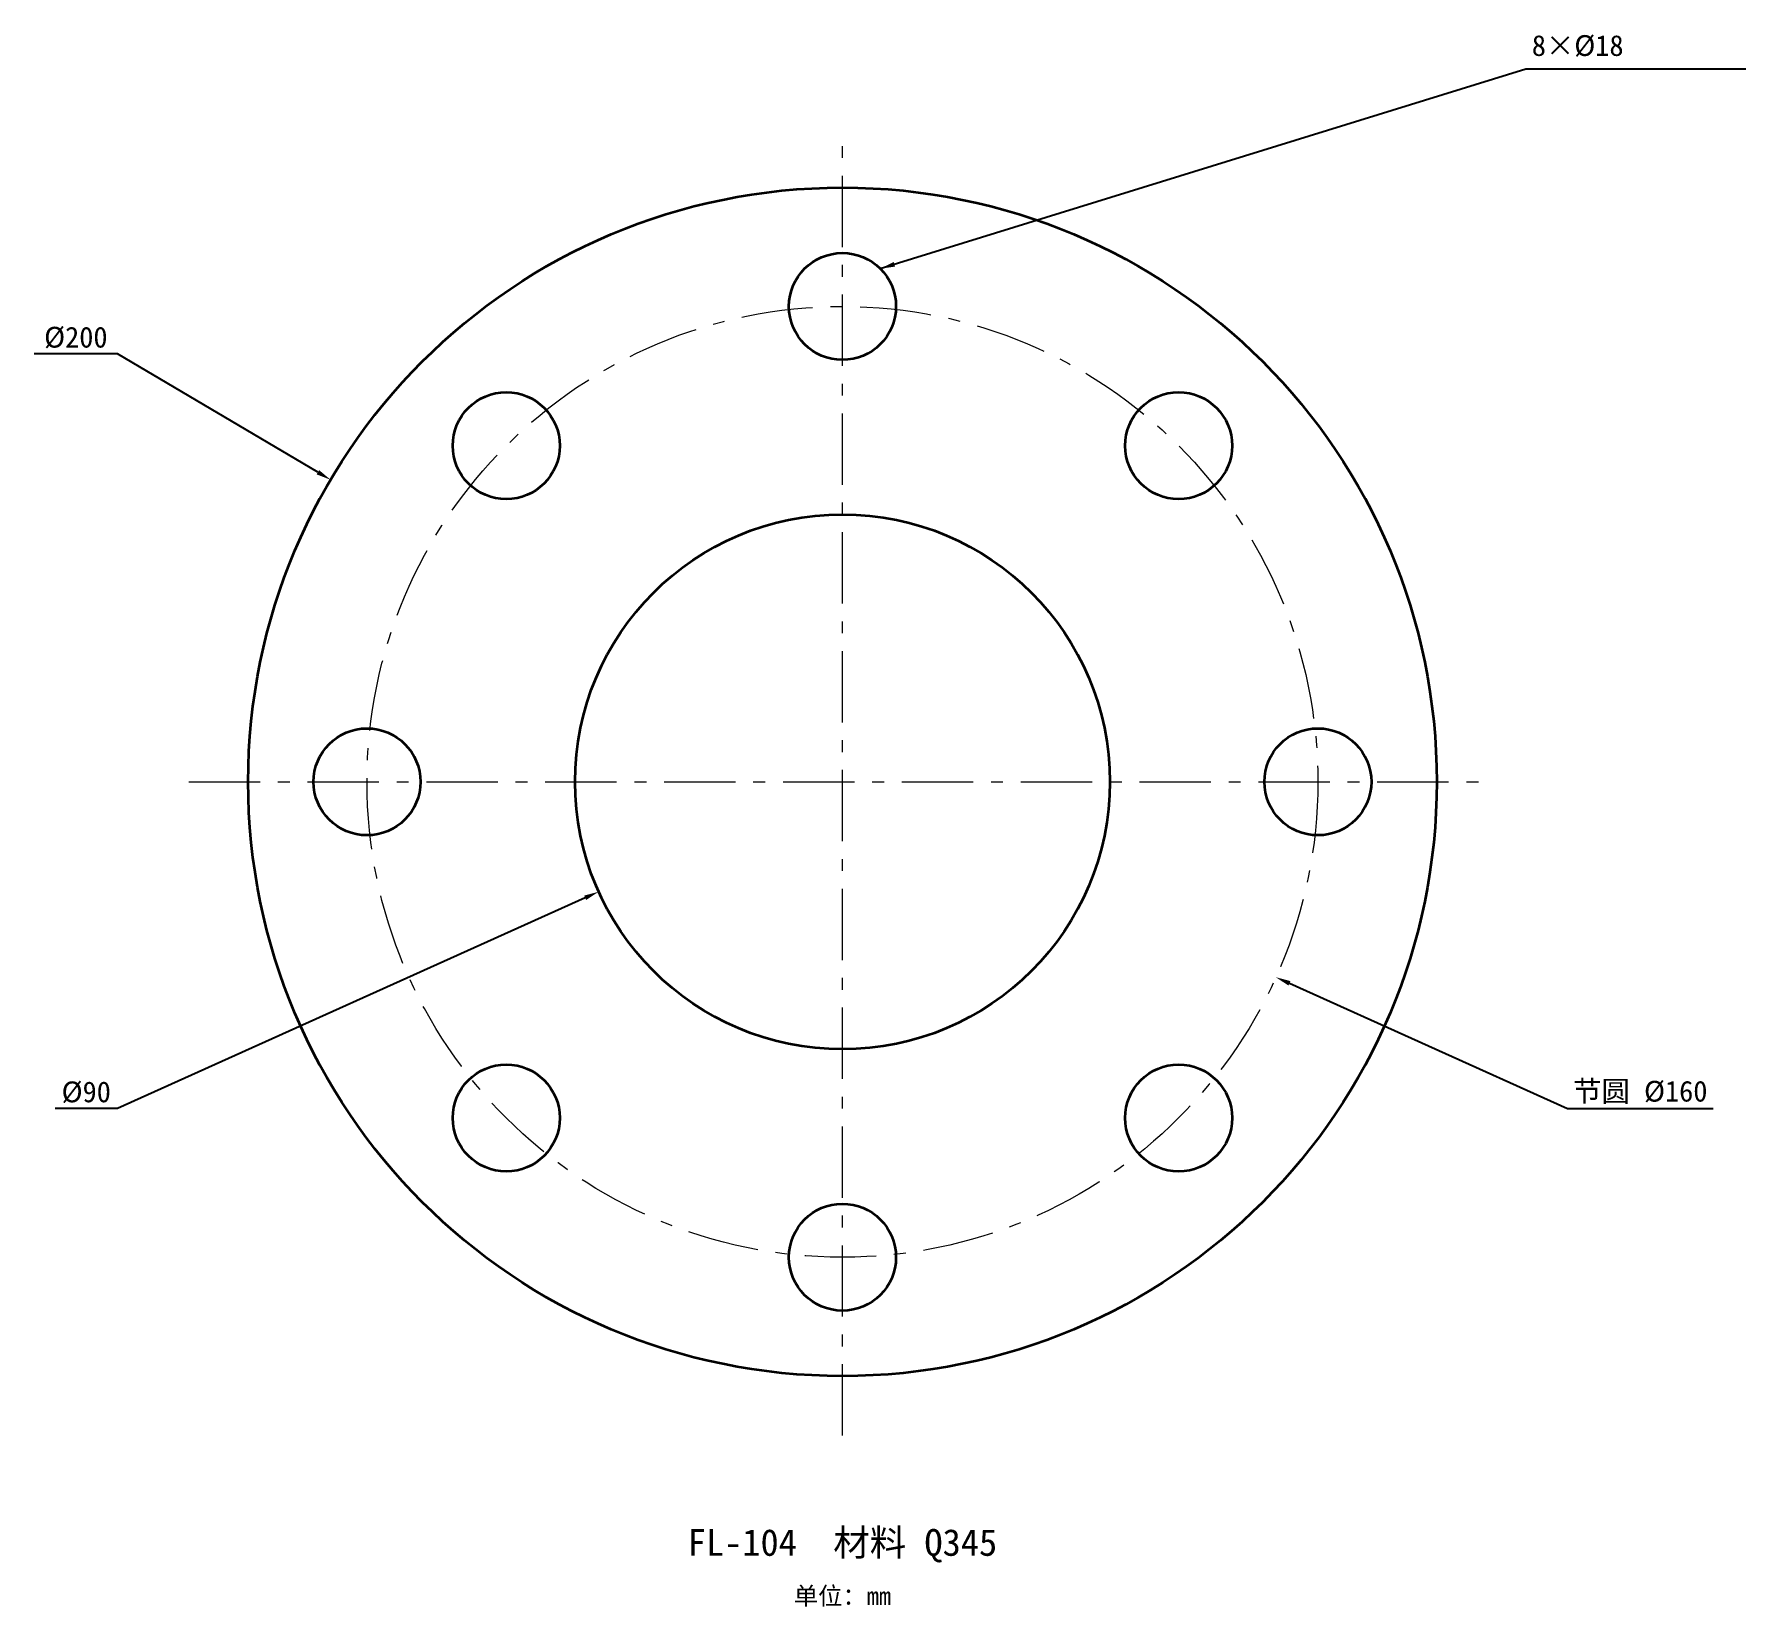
# Model space of a CAD drawing. Header units: millimetres. Extents: x -136 to 152, y -139 to 126.
import ezdxf
from ezdxf.enums import TextEntityAlignment as Align

# ---------------------------------------------------------------- set-up
doc = ezdxf.new("R2010")
doc.units = ezdxf.units.MM
doc.linetypes.add('CENTER', pattern=[20, 12, -3, 2, -3])
for name, color, linetype, lineweight in [('BOLT_HOLES', 7, 'CONTINUOUS', 35), ('BORE', 7, 'CONTINUOUS', 35), ('CENTER', 7, 'CENTER', 18), ('DIMENSIONS', 7, 'CONTINUOUS', 18), ('NOTES', 7, 'CONTINUOUS', 25), ('OUTLINE', 7, 'CONTINUOUS', 35)]:
    doc.layers.add(name, color=color, linetype=linetype, lineweight=lineweight)
doc.styles.add('CN', font='simsun.ttc')
doc.dimstyles.new('FLANGE_DIM', dxfattribs={"dimtxt": 3.5, "dimasz": 2.5, "dimexe": 1.25, "dimexo": 0.625, "dimgap": 1, "dimtad": 1, "dimtih": 1, "dimtoh": 1, "dimdec": 0, "dimtxsty": 'CN', "dimcen": 0, "dimclrd": 7, "dimclre": 7, "dimclrt": 7, "dimazin": 3, "dimtfac": 1, "dimtofl": 0, "dimtmove": 1, "dimatfit": 3})

msp = doc.modelspace()

# ---------------------------------------------------------------- linework, layer by layer
at = {"layer": 'BOLT_HOLES'}
for centre in [(0, 80), (-56.57, 56.57), (56.57, 56.57), (-80, 0), (80, 0), (-56.57, -56.57), (56.57, -56.57), (0, -80)]:
    msp.add_circle(centre, 9, dxfattribs=at)
at = {"layer": 'BORE'}
msp.add_circle((0, 0), 45, dxfattribs=at)
at = {"layer": 'CENTER', "linetype": 'CENTER'}
for p, q in [((0, -110), (0, 110)), ((-110, 0), (110, 0))]:
    msp.add_line(p, q, dxfattribs=at)
msp.add_circle((0, 0), 80, dxfattribs=at)
at = {"layer": 'OUTLINE'}
msp.add_circle((0, 0), 100, dxfattribs=at)

# ---------------------------------------------------------------- texts
at = {"layer": 'DIMENSIONS', "insert": (116, 122), "char_height": 3.5, "attachment_point": 7, "style": 'CN'}
msp.add_mtext('8×Ø18', dxfattribs=at)
at = {"layer": 'NOTES', "style": 'CN'}
for s, height, p in [('FL-104  材料 Q345', 4.5, (0, -128)), ('单位：mm', 3, (0, -137))]:
    msp.add_text(s, height=height, dxfattribs=at).set_placement(p, align=Align.MIDDLE_CENTER)

# ---------------------------------------------------------------- dimensions: what is measured, and where the dimension line sits
at = {"layer": 'DIMENSIONS'}
for radius, location in [(100, (-122, 72)), (45, (-122, -55))]:
    msp.add_diameter_dim(center=(0, 0), radius=radius, location=location, dimstyle='FLANGE_DIM', dxfattribs=at).render()
msp.add_diameter_dim(center=(0, 0), radius=80, location=(122, -55), text='节圆 <>', dimstyle='FLANGE_DIM', dxfattribs=at).render()

# ---------------------------------------------------------------- leaders
msp.add_leader([(6.36, 86.36), (115, 120), (152, 120)], dimstyle='FLANGE_DIM', dxfattribs=at)

doc.saveas('drawing.dxf')
